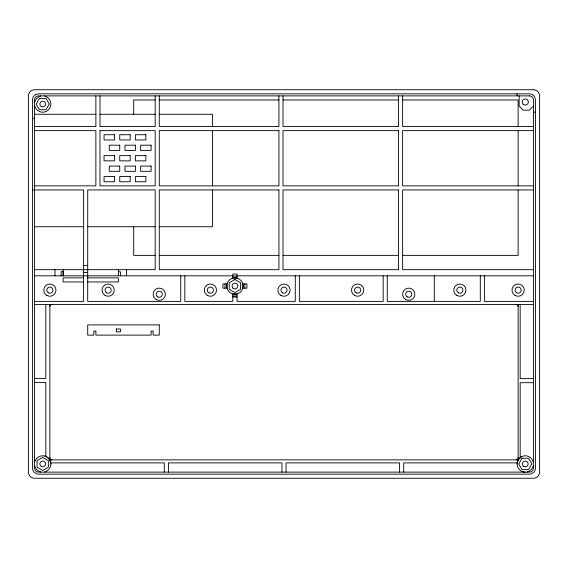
<?xml version="1.0" encoding="UTF-8"?>
<svg xmlns="http://www.w3.org/2000/svg" width="568" height="568" viewBox="0 0 568 568"><rect width="100%" height="100%" fill="white"/><g stroke="black" fill="none" stroke-linecap="round" stroke-linejoin="round"><path stroke-width="0.85" d="M61.117 275.821L61.117 271.731L63.162 271.731L63.162 275.821L63.162 269.686M100.003 95.878L99.989 126.55L155.178 126.55L155.178 95.878M118.371 275.821L118.371 269.686M120.416 275.821L120.416 271.731L118.371 271.731M517.107 463.942L518.201 459.853L521.197 456.857M533.466 106.102L529.376 110.192L523.242 110.192L519.152 106.102L519.152 95.878M155.178 99.968L133.707 99.968L133.707 114.282M159.267 99.968L278.923 99.968M283.013 99.968L398.53 99.968M402.62 99.968L518.13 99.968L518.13 126.55M34.534 101.942L34.811 101.942A8.179 8.179 0 0 1 40.598 96.155L40.598 95.878M34.534 106.173L34.811 106.173A8.179 8.179 0 0 0 48.5 109.844A8.179 8.179 0 0 0 44.829 96.155L44.829 95.878M533.466 112.237L535.51 112.237M34.534 114.282L95.878 114.282M99.996 114.282L155.178 114.282M159.267 114.282L212.432 114.282L212.432 126.55M32.49 118.371L34.534 118.371M34.534 126.55L95.878 126.55L95.878 95.878M533.466 126.55L402.62 126.55L402.62 95.878M34.534 130.64L95.878 130.64L95.878 185.85L34.534 185.85M533.466 130.64L402.62 130.64L402.62 185.85L533.466 185.85M533.466 189.939L402.62 189.939L402.62 269.686L533.466 269.686M32.49 189.939L83.645 189.932L83.61 301.381L34.534 301.381M34.534 226.746L83.631 226.739M87.72 226.739L155.178 226.746M159.267 226.746L212.432 226.746L212.432 189.939M155.178 255.373L133.707 255.373L133.707 226.746M159.267 255.373L278.923 255.373M283.013 255.373L398.53 255.373M402.62 255.373L518.13 255.373L518.13 189.939M83.617 265.59L87.706 265.59M34.534 269.686L155.178 269.686L155.178 189.939L87.735 189.932L87.699 301.381L180.738 301.381L180.738 275.821M83.61 272.548L87.706 272.548M34.534 275.821L232.809 275.821M237.041 275.821L533.466 275.821M232.809 276.098L237.041 276.098M83.61 277.866L63.162 277.866L63.162 281.955L83.61 281.955M87.699 277.866L118.371 277.866L118.371 281.955L87.699 281.955M232.809 295.992L237.041 295.992M232.809 297.014L237.041 297.014M533.466 301.381L484.39 301.381L484.39 275.821M34.534 304.448L533.466 304.448M34.534 378.402L45.795 378.402L45.781 304.448M533.466 378.607L520.174 378.607L520.174 304.448M34.534 382.498L45.802 382.491L45.816 456.452M533.466 382.697L520.174 382.697L520.174 457.645M44.829 456.04L46.803 456.857L49.799 459.853L518.201 459.853M34.534 461.827L34.811 461.827A8.179 8.179 0 0 1 48.5 458.156A8.179 8.179 0 0 1 44.829 471.845L44.829 472.122M533.466 461.827L533.189 461.827A8.179 8.179 0 0 0 519.5 458.156A8.179 8.179 0 0 0 523.171 471.845L523.171 472.122M50.751 462.885L164.308 462.885L164.308 472.122M517.249 462.885L403.692 462.885L403.692 472.122M34.534 466.058L34.811 466.058A8.179 8.179 0 0 0 40.598 471.845L40.598 472.122M533.466 466.058L533.189 466.058A8.179 8.179 0 0 1 527.402 471.845L527.402 472.122M523.171 471.845L525.286 472.122M49.799 459.853L50.893 463.942M518.13 130.64L518.13 185.85M518.13 304.448L518.13 459.853M517.107 93.834L517.107 95.878M480.301 275.821L480.301 301.381L387.262 301.381L387.262 275.821M434.293 275.821L434.293 301.381M399.602 472.122L399.602 462.885L286.045 462.885L286.045 472.122M398.53 95.878L398.53 126.55L283.013 126.55L283.013 95.878M383.173 275.821L383.173 301.381L299.371 301.381L299.371 275.821M295.282 275.821L295.282 301.381L237.041 301.381L237.041 293.947L232.809 293.947L232.809 301.381L184.827 301.381L184.827 275.821M281.955 472.122L281.955 462.885L168.398 462.885L168.398 472.122M278.923 95.878L278.923 126.55L159.267 126.55L159.267 95.878M244.872 283.929L244.872 288.161M224.978 283.929L224.978 288.161M212.432 130.64L212.432 185.85M126.55 269.686L126.55 275.821M54.982 269.686L54.982 275.821M49.87 304.448L49.87 459.853M51.915 459.853A2.045 2.045 0 0 1 49.87 457.808M49.87 306.493A2.045 2.045 0 0 1 51.915 304.448M516.085 304.448A2.045 2.045 0 0 1 518.13 306.493M518.13 457.808A2.045 2.045 0 0 1 516.085 459.853M99.989 130.64L99.968 185.85L155.178 185.85L155.178 130.64L99.989 130.64M116.333 328.986L116.333 331.847L120.423 331.847L120.423 328.986L116.333 328.986M227.022 283.929L227.022 288.161L222.933 288.161L222.933 283.929L227.022 283.929M243.104 286.045L242.827 288.161L246.917 288.161L246.917 283.929L242.827 283.929L243.104 286.045A8.179 8.179 0 0 1 230.835 293.131A8.179 8.179 0 0 1 230.835 278.959A8.179 8.179 0 0 1 243.104 286.045M39.44 98.392L36.167 104.058L39.44 109.723L45.987 109.723L49.26 104.058L45.987 98.392L39.44 98.392M522.013 458.277L518.74 463.942L522.013 469.608L528.559 469.608L531.833 463.942L528.559 458.277L522.013 458.277M35.557 94.657L34.286 95.63A6.134 6.134 0 0 0 32.49 99.968L32.49 468.032A6.134 6.134 0 0 0 34.286 472.37L37.034 473.96L38.624 474.166L529.376 474.166L530.966 473.96L533.714 472.37A6.134 6.134 0 0 0 535.51 468.032L535.51 99.968L534.687 96.901L533.714 95.63A6.134 6.134 0 0 0 529.376 93.834L38.624 93.834L35.557 94.657M234.925 279.499L229.259 282.772L229.259 289.318L234.925 292.591L240.591 289.318L240.591 282.772L234.925 279.499M42.714 457.396L37.048 460.669L37.048 467.215L42.714 470.489L48.379 467.215L48.379 460.669L42.714 457.396M234.925 277.866L232.809 278.142L232.809 274.053L237.041 274.053L237.041 278.142L234.925 277.866M533.466 89.744L34.534 89.744A6.134 6.134 0 0 0 28.4 95.878L28.4 472.122A6.134 6.134 0 0 0 34.534 478.256L533.466 478.256A6.134 6.134 0 0 0 539.6 472.122L539.6 95.878A6.134 6.134 0 0 0 533.466 89.744M529.376 95.878L38.624 95.878A4.09 4.09 0 0 0 34.534 99.968L34.534 468.032A4.09 4.09 0 0 0 38.624 472.122L529.376 472.122A4.09 4.09 0 0 0 533.466 468.032L533.466 99.968A4.09 4.09 0 0 0 529.376 95.878M278.923 130.64L159.267 130.64L159.267 185.85L278.923 185.85L278.923 130.64M398.53 130.64L283.013 130.64L283.013 185.85L398.53 185.85L398.53 130.64M114.509 134.73L104.058 134.73L104.058 139.955L114.509 139.955L114.509 134.73M130.186 134.73L119.734 134.73L119.734 139.955L130.186 139.955L130.186 134.73M145.862 134.73L135.411 134.73L135.411 139.955L145.862 139.955L145.862 134.73M119.734 145.181L109.283 145.181L109.283 150.406L119.734 150.406L119.734 145.181M135.411 145.181L124.96 145.181L124.96 150.406L135.411 150.406L135.411 145.181M151.088 145.181L140.637 145.181L140.637 150.406L151.088 150.406L151.088 145.181M114.509 155.632L104.058 155.632L104.058 160.858L114.509 160.858L114.509 155.632M130.186 155.632L119.734 155.632L119.734 160.858L130.186 160.858L130.186 155.632M145.862 155.632L135.411 155.632L135.411 160.858L145.862 160.858L145.862 155.632M119.734 166.083L109.283 166.083L109.283 171.309L119.734 171.309L119.734 166.083M135.411 166.083L124.96 166.083L124.96 171.309L135.411 171.309L135.411 166.083M151.088 166.083L140.637 166.083L140.637 171.309L151.088 171.309L151.088 166.083M114.509 176.534L104.058 176.534L104.058 181.76L114.509 181.76L114.509 176.534M130.186 176.534L119.734 176.534L119.734 181.76L130.186 181.76L130.186 176.534M145.862 176.534L135.411 176.534L135.411 181.76L145.862 181.76L145.862 176.534M278.923 189.939L159.267 189.939L159.267 269.686L278.923 269.686L278.923 189.939M398.53 189.939L283.013 189.939L283.013 269.686L398.53 269.686L398.53 189.939M159.274 324.896L87.706 324.896L87.706 335.12L93.841 335.12L93.841 331.03L95.886 331.03L95.886 335.12L151.095 335.12L151.095 331.03L153.14 331.03L153.14 335.12L159.274 335.12L159.274 324.896M282.466 292.79A3.067 3.067 0 0 0 287.067 290.134A3.067 3.067 0 0 0 282.466 287.479A3.067 3.067 0 0 0 282.466 292.79M407.199 296.879A3.067 3.067 0 0 0 411.8 294.224A3.067 3.067 0 0 0 407.199 291.569A3.067 3.067 0 0 0 407.199 296.879M516.596 292.79A3.067 3.067 0 0 0 521.197 290.134A3.067 3.067 0 0 0 516.596 287.479A3.067 3.067 0 0 0 516.596 292.79M48.337 292.79A3.067 3.067 0 0 0 52.938 290.134A3.067 3.067 0 0 0 48.337 287.479A3.067 3.067 0 0 0 48.337 292.79M515.062 295.445A6.134 6.134 0 0 0 524.264 290.134A6.134 6.134 0 0 0 515.062 284.824A6.134 6.134 0 0 0 515.062 295.445M405.666 299.535A6.134 6.134 0 0 0 414.867 294.224A6.134 6.134 0 0 0 405.666 288.913A6.134 6.134 0 0 0 405.666 299.535M280.933 295.445A6.134 6.134 0 0 0 290.134 290.134A6.134 6.134 0 0 0 280.933 284.824A6.134 6.134 0 0 0 280.933 295.445M46.803 295.445A6.134 6.134 0 0 0 56.005 290.134A6.134 6.134 0 0 0 46.803 284.824A6.134 6.134 0 0 0 46.803 295.445M523.753 104.668A3.067 3.067 0 0 0 528.354 102.013A3.067 3.067 0 0 0 523.753 99.357A3.067 3.067 0 0 0 523.753 104.668M523.852 466.42A2.861 2.861 0 0 0 528.148 463.942A2.861 2.861 0 0 0 523.852 461.464A2.861 2.861 0 0 0 523.852 466.42M41.279 466.42A2.861 2.861 0 0 0 45.575 463.942A2.861 2.861 0 0 0 41.279 461.464A2.861 2.861 0 0 0 41.279 466.42M41.279 106.535A2.861 2.861 0 0 0 45.575 104.058A2.861 2.861 0 0 0 41.279 101.58A2.861 2.861 0 0 0 41.279 106.535M232.901 288.068A2.861 2.861 0 0 0 237.687 286.783A2.861 2.861 0 0 0 234.186 283.283A2.861 2.861 0 0 0 232.901 288.068M157.734 296.879A3.067 3.067 0 0 0 162.334 294.224A3.067 3.067 0 0 0 157.734 291.569A3.067 3.067 0 0 0 157.734 296.879M156.2 299.535A6.134 6.134 0 0 0 165.402 294.224A6.134 6.134 0 0 0 156.2 288.913A6.134 6.134 0 0 0 156.2 299.535M106.614 292.79A3.067 3.067 0 0 0 111.214 290.134A3.067 3.067 0 0 0 106.614 287.479A3.067 3.067 0 0 0 106.614 292.79M105.08 295.445A6.134 6.134 0 0 0 114.282 290.134A6.134 6.134 0 0 0 105.08 284.824A6.134 6.134 0 0 0 105.08 295.445M208.854 292.79A3.067 3.067 0 0 0 213.454 290.134A3.067 3.067 0 0 0 208.854 287.479A3.067 3.067 0 0 0 208.854 292.79M207.32 295.445A6.134 6.134 0 0 0 216.522 290.134A6.134 6.134 0 0 0 207.32 284.824A6.134 6.134 0 0 0 207.32 295.445M356.079 292.79A3.067 3.067 0 0 0 360.68 290.134A3.067 3.067 0 0 0 356.079 287.479A3.067 3.067 0 0 0 356.079 292.79M354.546 295.445A6.134 6.134 0 0 0 363.747 290.134A6.134 6.134 0 0 0 354.546 284.824A6.134 6.134 0 0 0 354.546 295.445M458.319 292.79A3.067 3.067 0 0 0 462.92 290.134A3.067 3.067 0 0 0 458.319 287.479A3.067 3.067 0 0 0 458.319 292.79M456.786 295.445A6.134 6.134 0 0 0 465.987 290.134A6.134 6.134 0 0 0 456.786 284.824A6.134 6.134 0 0 0 456.786 295.445"/></g></svg>
